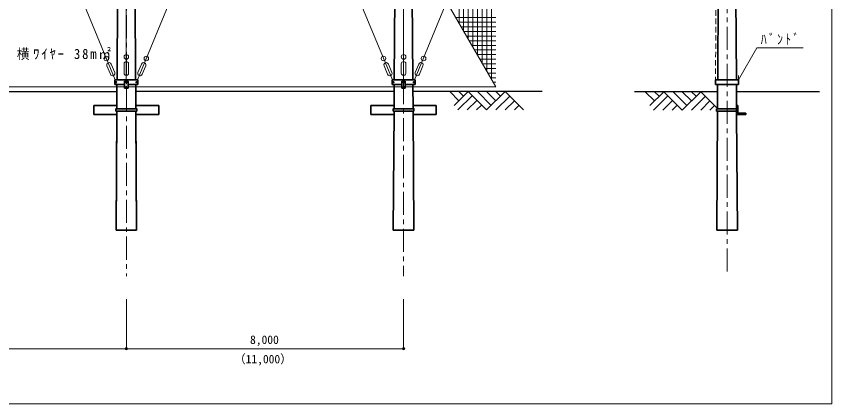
# Model space of a CAD drawing. Units: millimetres, scale not verified. Extents: x -17500 to 19500, y -11931 to 13069.
# Drawn here: x 1853 to 19500, y -11931 to -3539 of the extents above; entities that cross this region are included whole.
import ezdxf
from ezdxf.enums import TextEntityAlignment as Align

# ---------------------------------------------------------------- set-up
doc = ezdxf.new("R2010")
doc.units = ezdxf.units.MM
doc.header["$LTSCALE"] = 100
doc.header["$PDMODE"] = 32
doc.header["$PDSIZE"] = 50
doc.linetypes.add('CHAIN1', pattern=[8, 5, -1, 1, -1])
doc.linetypes.add('DASHED1', pattern=[1.8, 1.2, -0.6])
for name, color, linetype, lineweight in [('0-0', 7, 'Continuous', 35), ('0-2', 7, 'Continuous', 35), ('0-3', 6, 'Continuous', 9), ('0-6', 5, 'Continuous', 9), ('0-9', 4, 'Continuous', 9), ('0-B', 3, 'Continuous', 25), ('0-F', 4, 'Continuous', 9)]:
    doc.layers.add(name, color=color, linetype=linetype, lineweight=lineweight)
doc.styles.add('ＭＳ ゴシック', font='')
doc.styles.get('ＭＳ ゴシック').set_extended_font_data('MS Gothic')

msp = doc.modelspace()

# ---------------------------------------------------------------- linework, layer by layer
at = {"layer": '0-0', "color": 4, "linetype": 'CHAIN1', "lineweight": 9}
for p, q in [((17234.5, 9831.1), (17234.5, -9168.9)), ((4234.5, -311.6), (4234.5, -9168.9)), ((10234.5, -4943.5), (10234.5, -9168.9))]:
    msp.add_line(p, q, dxfattribs=at)
at = {"layer": '0-0'}
for p, q in [((3985.4, -4918.8), (3985.4, -5018.8)), ((9985.4, -4918.8), (9985.4, -5018.8)), ((9985.4, -4918.8), (10483.2, -4918.8)), ((10483.2, -4918.8), (10483.2, -5018.8)), ((16985.4, -4918.8), (16985.4, -5018.8)), ((4197.1, -5018.8), (3985.4, -5018.8)), ((4197.1, -4943.8), (4272.1, -4943.8)), ((4272.1, -4943.8), (4272.1, -5093.8)), ((4483.2, -5018.8), (4272.1, -5018.8)), ((10197.1, -5018.8), (9985.4, -5018.8)), ((10197.1, -4943.8), (10272.1, -4943.8)), ((10272.1, -4943.8), (10272.1, -5093.8)), ((10272.1, -5018.8), (10483.2, -5018.8)), ((17197.1, -5018.8), (16985.4, -5018.8)), ((17483.2, -5018.8), (17272.1, -5018.8))]:
    msp.add_line(p, q, dxfattribs=at)
for points in [[(3985.4, -4918.8), (4483.2, -4918.8), (4483.2, -5018.8)], [(16985.4, -4918.8), (17483.2, -4918.8), (17483.2, -5018.8)], [(4197.1, -4943.8), (4197.1, -5093.8), (4272.1, -5093.8)], [(10197.1, -4943.8), (10197.1, -5093.8), (10272.1, -5093.8)]]:
    msp.add_lwpolyline(points, dxfattribs=at)
for centre in [(4015.5, -4968.9), (4234.5, -5068.7), (4234.9, -4968.9), (4453.1, -4968.9), (10015.5, -4968.9), (10234.5, -5068.7), (10234.9, -4968.9), (10453.1, -4968.9)]:
    msp.add_circle(centre, 10, dxfattribs=at)
at = {"layer": '0-2'}
for p, q in [((4063.4, -319.8), (4032.7, -4918.8)), ((4405.6, -319.8), (4436.3, -4918.8)), ((10032.7, -4918.8), (10063.4, -319.8)), ((10405.5, -319.8), (10436.2, -4918.8)), ((17063.4, -319.8), (17033.5, -4793.9)), ((17405.6, -319.8), (17436.3, -4918.8)), ((4032.8, -4893.9), (4032.7, -4918.8)), ((4436.1, -4893.9), (4436.3, -4918.8)), ((10032.8, -4893.9), (10032.7, -4918.8)), ((17032.8, -4893.9), (17032.7, -4918.8)), ((17033.5, -4793.9), (17033.5, -4893.9)), ((17436.1, -4893.9), (17436.3, -4918.8)), ((4032, -5018.8), (4028.5, -5543.9)), ((4032, -5020.3), (4028.5, -5543.9)), ((4436.9, -5018.8), (4440.4, -5543.9)), ((4436.9, -5018.8), (4440.4, -5543.9)), ((10032, -5018.8), (10028.6, -5543.9)), ((10436.9, -5018.8), (10440.3, -5543.9)), ((17032, -5018.8), (17028.5, -5543.9)), ((17032, -5020.3), (17028.5, -5543.9)), ((17197.1, -5018.8), (17272.1, -5018.8)), ((17436.9, -5018.8), (17440.4, -5543.9)), ((17436.9, -5018.8), (17440.4, -5543.9)), ((3528.3, -5468.9), (3528.3, -5668.9)), ((4029, -5468.9), (3528.3, -5468.9)), ((4940.6, -5468.9), (4439.9, -5468.9)), ((4940.6, -5668.9), (4940.6, -5468.9)), ((9528.3, -5468.9), (9528.3, -5668.9)), ((10029, -5468.9), (9528.3, -5468.9)), ((10940.6, -5468.9), (10439.9, -5468.9)), ((10940.6, -5668.9), (10940.6, -5468.9)), ((17470.4, -5468.9), (17439.9, -5468.9)), ((17470.4, -5638.9), (17470.4, -5468.9)), ((4028.1, -5593.9), (4011, -8168.9)), ((4028.3, -5593.9), (4028.3, -5668.9)), ((4440.6, -5593.9), (4440.6, -5668.9)), ((4440.8, -5593.9), (4458, -8168.9)), ((10028.1, -5593.9), (10011, -8168.9)), ((10028.3, -5593.9), (10028.3, -5668.9)), ((10440.6, -5593.9), (10440.6, -5668.9)), ((10440.8, -5593.9), (10458, -8168.9)), ((17009.5, -5543.9), (17009.5, -5593.9)), ((17440.4, -5543.9), (17009.5, -5543.9)), ((17009.5, -5593.9), (17440.6, -5593.9)), ((17028.8, -5593.9), (17011, -8168.9)), ((17440.4, -5543.9), (17440.6, -5593.9)), ((17440.6, -5593.9), (17440.6, -5668.9)), ((17470.4, -5638.9), (17641.1, -5638.9)), ((17641.1, -5638.9), (17641.1, -5668.9)), ((3528.3, -5668.9), (4028.3, -5668.9)), ((4028.3, -5668.9), (4011, -8168.9)), ((4440.6, -5668.9), (4940.6, -5668.9)), ((4440.6, -5668.9), (4458, -8168.9)), ((9528.3, -5668.9), (10028.3, -5668.9)), ((10440.6, -5668.9), (10940.6, -5668.9)), ((17440.6, -5668.9), (17458, -8168.9)), ((17641.3, -5668.9), (17440.6, -5668.9)), ((4458, -8168.9), (4011, -8168.9)), ((10458, -8168.9), (10011, -8168.9)), ((17458, -8168.9), (17011, -8168.9))]:
    msp.add_line(p, q, dxfattribs=at)
for points in [[(4459.5, -5593.9), (4459.5, -5543.9), (4009.5, -5543.9), (4009.5, -5593.9)], [(10459.5, -5593.9), (10459.5, -5543.9), (10009.5, -5543.9), (10009.5, -5593.9)]]:
    msp.add_lwpolyline(points, close=True, dxfattribs=at)
at = {"layer": '0-3'}
for p, q in [((-1623.5, 8676.1), (3994.8, -4918.8)), ((4386.7, 8681.5), (9994.7, -4918.8)), ((4474.1, -4918.8), (10080.7, 8680.5)), ((4234.4, -394.8), (4234.4, -4943.8)), ((10234.5, -394.5), (10234.5, -4943.8)), ((10472.7, -4918.8), (12234.5, -609.1)), ((3982.4, -4757.8), (3906, -4572.9)), ((4184.5, -4767.8), (4184.5, -4564)), ((4284.5, -4773.3), (4284.5, -4568.8)), ((4485.8, -4757.8), (4562.2, -4572.9)), ((9982.4, -4757.8), (9906, -4572.9)), ((10184.5, -4767.8), (10184.5, -4564)), ((10284.5, -4773.3), (10284.5, -4568.8)), ((10485.8, -4757.8), (10562.2, -4572.9)), ((3889.9, -4796), (3813.6, -4611.1)), ((4578.2, -4796), (4654.6, -4611.1)), ((9889.9, -4796), (9813.6, -4611.1)), ((10578.2, -4796), (10654.6, -4611.1)), ((-1727.9, -5068.9), (4197.1, -5068.9)), ((4272.1, -5068.9), (10197.1, -5068.9)), ((6922.8, -5068.9), (10196.9, -5068.9)), ((10272.1, -5068.9), (12234.5, -5068.9))]:
    msp.add_line(p, q, dxfattribs=at)
for centre in [(3800.9, -4454.3), (4234.5, -4418.5), (4667.3, -4454.3), (9800.9, -4454.3), (10234.5, -4418.5), (10667.3, -4454.3)]:
    msp.add_circle(centre, 50, dxfattribs=at)
for centre, start, end in [((3859.8, -4592), 22.453, 202.45432), ((4234.5, -4568.5), 0.08791, 179.91209), ((4608.4, -4592), 337.54568, 157.547), ((9859.8, -4592), 22.453, 202.45432), ((10234.5, -4568.5), 0.08791, 179.91209), ((10608.4, -4592), 337.54568, 157.547), ((3936.2, -4776.9), 202.45366, 22.45366), ((4532, -4776.9), 157.54634, 337.54634), ((9936.2, -4776.9), 202.45366, 22.45366), ((10532, -4776.9), 157.54634, 337.54634), ((4234.5, -4768.8), 179.64203, 0.35797), ((10234.5, -4768.8), 179.64203, 0.35797)]:
    msp.add_arc(centre, 50, start, end, dxfattribs=at)
at = {"layer": '0-6', "linetype": 'DASHED1'}
msp.add_line((17072.5, 8652.4), (16985.4, -4918.8), dxfattribs=at)
at = {"layer": '0-6'}
for p, q in [((11434.5, 8631.1), (11434.5, -3683.2)), ((11534.5, 8631.1), (11534.5, -3856.4)), ((11634.5, 8631.1), (11634.5, -4029.6)), ((11734.5, 8631.1), (11734.5, -4202.9)), ((11834.5, 8631.1), (11834.5, -4376.1)), ((11934.5, 8631.1), (11934.5, -4549.3)), ((12034.5, 8631.1), (12034.5, -4722.5)), ((12134.5, 8631.1), (12134.5, -4895.7)), ((11368.4, -3568.9), (12234.5, -3568.9)), ((11426.2, -3668.9), (12234.5, -3668.9)), ((11483.9, -3768.9), (12234.5, -3768.9)), ((11541.6, -3868.9), (12234.5, -3868.9)), ((11599.4, -3968.9), (12234.5, -3968.9)), ((11657.1, -4068.9), (12234.5, -4068.9)), ((11714.8, -4168.9), (12234.5, -4168.9)), ((11772.6, -4268.9), (12234.5, -4268.9)), ((11830.3, -4368.9), (12234.5, -4368.9)), ((11888, -4468.9), (12234.5, -4468.9)), ((11945.8, -4568.9), (12234.5, -4568.9)), ((12003.5, -4668.9), (12234.5, -4668.9)), ((12061.3, -4768.9), (12234.5, -4768.9)), ((12119, -4868.9), (12234.5, -4868.9)), ((10272.6, -5068.9), (12234.5, -5068.9)), ((12176.7, -4968.9), (12234.5, -4968.9))]:
    msp.add_line(p, q, dxfattribs=at)
msp.add_lwpolyline([(12234.5, -5068.9), (9240.3, 117.2), (4324.8, 8631.1)], dxfattribs=at)
at = {"layer": '0-9'}
for p, q in [((4235.1, -9668.9), (4235.1, -10741.9)), ((10235.1, -9668.9), (10235.1, -10741.9)), ((-7764.9, -10741.9), (10235.1, -10741.9))]:
    msp.add_line(p, q, dxfattribs=at)
for p in [(4235.1, -10741.9), (10235.1, -10741.9)]:
    msp.add_point(p, dxfattribs=at)
at = {"layer": '0-B'}
for p, q in [((-1562.1, -5168.9), (4031, -5168.9)), ((10031, -5168.9), (4437.9, -5168.9)), ((13234.5, -5168.9), (10437.9, -5168.9)), ((15234.5, -5168.9), (17031, -5168.9)), ((17437.9, -5168.9), (19234.5, -5168.9))]:
    msp.add_line(p, q, dxfattribs=at)
at = {"layer": '0-F', "color": 2, "lineweight": 18}
for p, q in [((19500, 13068.8), (19500, -11931.2)), ((19500, -11931.2), (-17500, -11931.2))]:
    msp.add_line(p, q, dxfattribs=at)
at = {"layer": '0-F'}
for p, q in [((17483.2, -4918.8), (17883.2, -4226)), ((17883.2, -4226), (18883.2, -4226)), ((17483.2, -4918.8), (17483.2, -4818.8))]:
    msp.add_line(p, q, dxfattribs=at)
at = {"layer": '0-F', "color": 3, "lineweight": 25}
for p, q in [((11432.3, -5368.9), (11232.3, -5168.9)), ((11632.3, -5168.9), (11332.3, -5468.9)), ((11716.9, -5261.4), (11409.4, -5568.9)), ((11532.3, -5268.9), (11432.3, -5168.9)), ((12132.3, -5468.9), (11832.3, -5168.9)), ((12232.3, -5368.9), (12032.3, -5168.9)), ((12332.3, -5268.9), (12232.3, -5168.9)), ((12532.3, -5268.9), (12232.3, -5568.9)), ((12432.3, -5168.9), (12832.3, -5568.9)), ((15666.3, -5372.8), (15466.3, -5172.8)), ((15866.3, -5172.8), (15566.3, -5472.8)), ((15950.9, -5265.4), (15643.4, -5572.8)), ((15766.3, -5272.8), (15666.3, -5172.8)), ((16366.3, -5472.8), (16066.3, -5172.8)), ((16466.3, -5372.8), (16266.3, -5172.8)), ((16566.3, -5272.8), (16466.3, -5172.8)), ((16766.3, -5272.8), (16466.3, -5572.8)), ((16666.3, -5172.8), (17028.7, -5535.2)), ((11820.5, -5361.3), (11612.9, -5568.9)), ((11924.1, -5461.2), (11816.4, -5568.9)), ((12632.3, -5368.9), (12432.3, -5568.9)), ((12732.3, -5468.9), (12632.3, -5568.9)), ((16054.6, -5365.3), (15847, -5572.8)), ((16158.2, -5465.2), (16050.5, -5572.8)), ((16866.3, -5372.8), (16666.3, -5572.8)), ((16966.3, -5472.8), (16866.3, -5572.8))]:
    msp.add_line(p, q, dxfattribs=at)
for points in [[(12432.3, -5168.9), (12032.3, -5568.9), (11632.3, -5168.9)], [(16666.3, -5172.8), (16266.3, -5572.8), (15866.3, -5172.8)]]:
    msp.add_lwpolyline(points, dxfattribs=at)

# ---------------------------------------------------------------- texts
at = {"layer": '0-9', "style": 'ＭＳ ゴシック'}
for s, p in [('8,000', (6911.6, -10691.9)), ('（11,000）', (6566.3, -11111.4))]:
    msp.add_text(s, height=183.3, dxfattribs=at).set_placement(p, align=Align.BOTTOM_LEFT)
at = {"layer": '0-F', "color": 7, "char_height": 219.9, "attachment_point": 7, "style": 'ＭＳ ゴシック'}
for s, insert in [('\\T1.38;\\W0.85;ﾊﾞﾝﾄﾞ', (17966.7, -4153.8)), ('\\T1.31;\\W0.9;横ﾜｲﾔｰ\\~38m㎡', (1865.2, -4488.5))]:
    msp.add_mtext(s, dxfattribs=dict(at, insert=insert))

doc.saveas('drawing.dxf')
